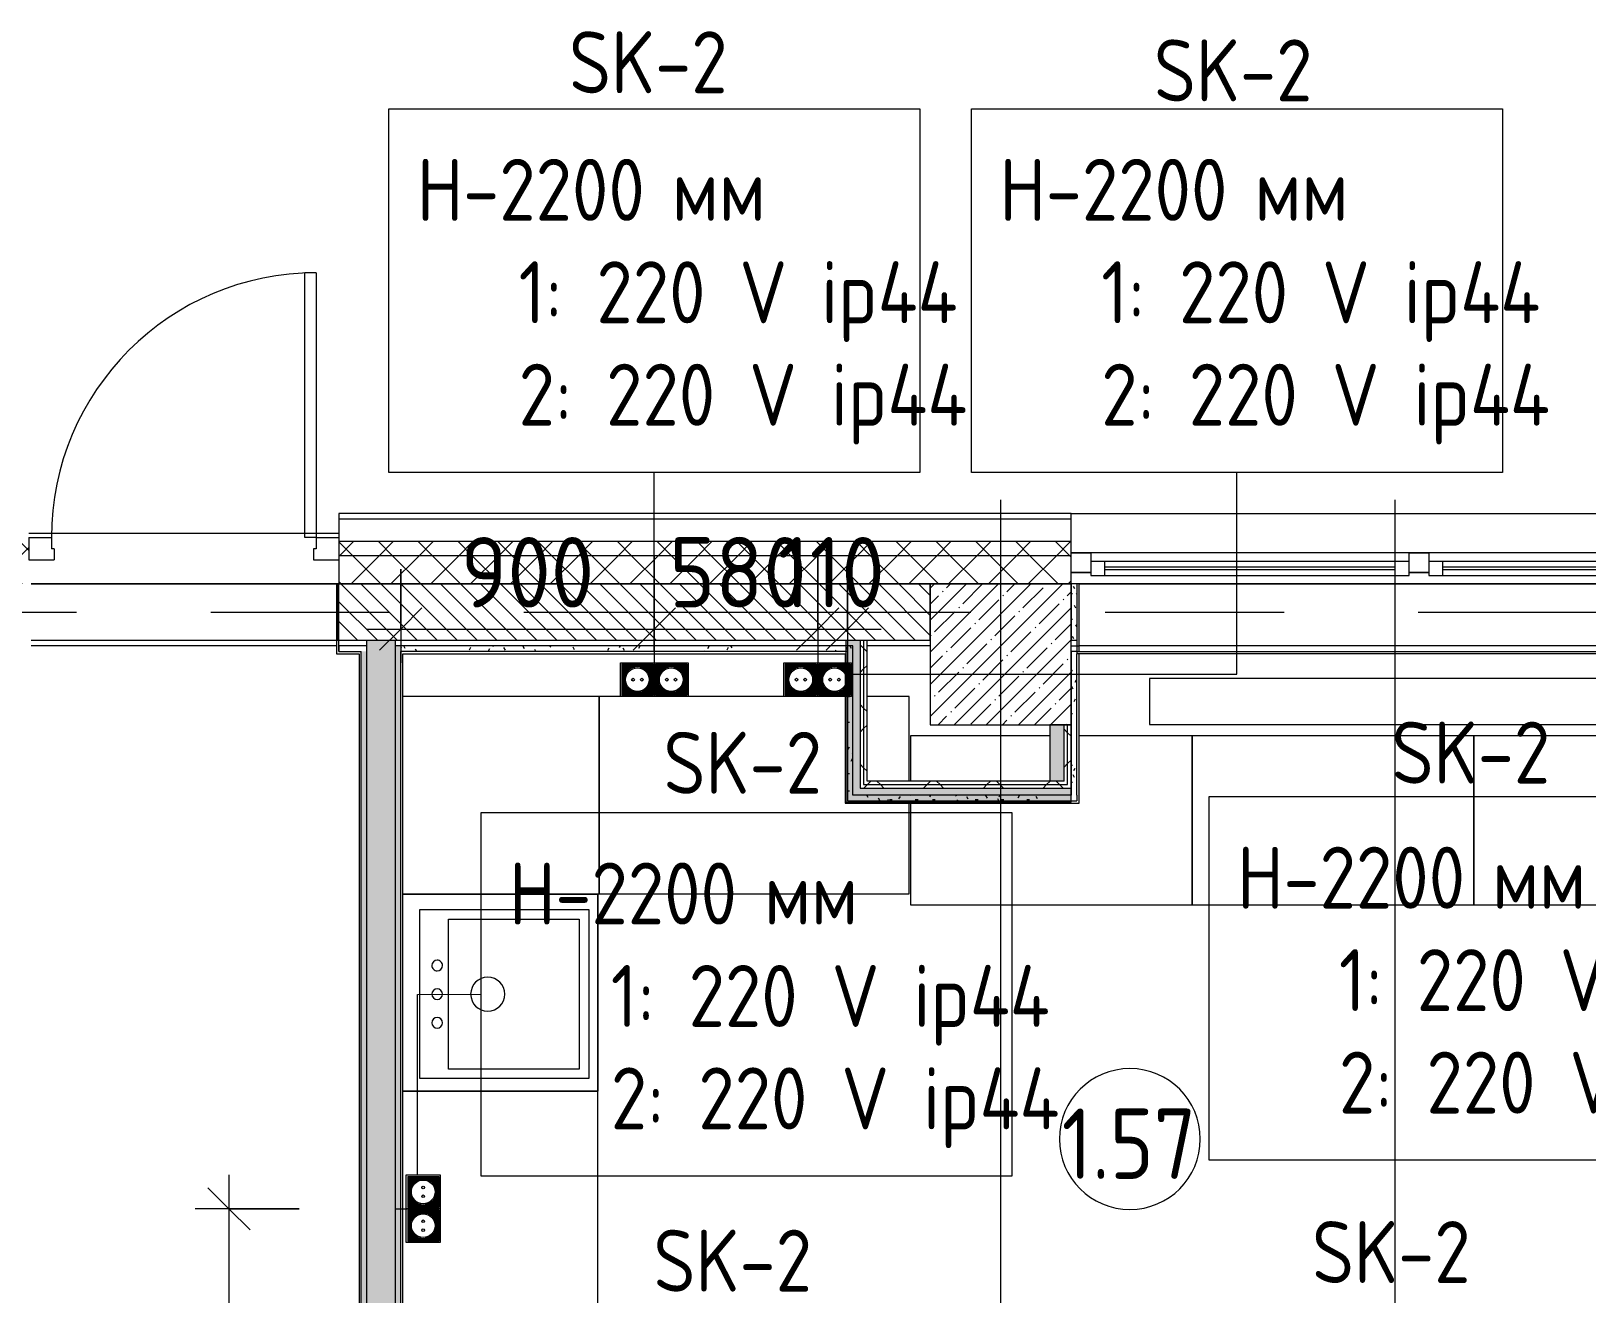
# Model space of a CAD drawing. Header units: millimetres. Extents: x 35881 to 234190, y -8553 to 29063.
# Drawn here: x 67118 to 72641, y 24579 to 29063 of the extents above; entities that cross this region are included whole.
import ezdxf

# ---------------------------------------------------------------- set-up
doc = ezdxf.new("R2010")
doc.units = ezdxf.units.MM
doc.linetypes.add('Осевая', pattern=[3175, 635, -476.25, 1587.5, -476.25])
for name, color, linetype, lineweight in [('A-ANNO-DIMS', 7, 'Continuous', 9), ('A-ANNO-DIMS-100', 7, 'Continuous', 9), ('A-AREA-IDEN', 7, 'Continuous', 9), ('A-DETL-GENF', 7, 'Continuous', 9), ('A-DOOR', 7, 'Continuous', 9), ('A-DOOR-1', 7, 'Continuous', 13), ('A-DOOR-FRAM', 7, 'Continuous', 13), ('A-GLAZ', 7, 'Continuous', 9), ('A-GLAZ-1', 7, 'Continuous', 13), ('A-WALL', 7, 'Continuous', 9), ('E-ELEC-FIXT-IDEN', 7, 'Continuous', 9), ('I-WALL', 7, 'Continuous', 9), ('M-EQPM', 7, 'Continuous', 9), ('P-SANR-FIXT', 7, 'Continuous', 9), ('S-COLS', 7, 'Continuous', 9), ('Оси', 7, 'Continuous', 9), ('Оси-2', 7, 'Осевая', 9), ('Электрические приборы', 7, 'Continuous', 9)]:
    doc.layers.add(name, color=color, linetype=linetype, lineweight=lineweight)
for name, color, linetype, lineweight, true_color in [('A-WALL-1', 7, 'Continuous', 9, 0x3c3c3c), ('A-WALL-FNSH-1', 7, 'Continuous', 9, 0x3c3c3c), ('I-FURN-1', 7, 'Continuous', 9, 0xf0f0f0), ('M-EQPM-1', 7, 'Continuous', 9, 0xd4d4d4), ('Оси розеток', 7, 'Continuous', 9, 0xff1e23)]:
    doc.layers.add(name, color=color, linetype=linetype, lineweight=lineweight, true_color=true_color)
doc.styles.add('GOST Common', font='GOST_Common.ttf', dxfattribs={"width": 0.9, "height": 220})
doc.styles.add('GOST Common_1', font='GOST_Common.ttf', dxfattribs={"width": 0.9, "height": 250})
doc.styles.add('ISOCPEUR', font='isocpeur.ttf', dxfattribs={"width": 0.9, "height": 250})
doc.dimstyles.new('ISO-2_5_0_9К_БОЛЬШОЙ', dxfattribs={"dimscale": 304.8, "dimtxt": 248.995294, "dimasz": 0.492126, "dimexe": 0.393701, "dimexo": 0.984252, "dimgap": 0, "dimtad": 1, "dimdec": 0, "dimrnd": 10, "dimzin": 0, "dimdsep": 46, "dimtxsty": 'ISOCPEUR', "dimblk1": 'OBLIQUE', "dimblk2": 'OBLIQUE', "dimsah": 1, "dimcen": 0.09, "dimdle": 0.393701, "dimazin": 0, "dimtfac": 1, "dimtdec": 4, "dimtix": 1, "dimtmove": 0, "dimatfit": 3, "dimfxl": 1, "dimtvp": 1, "dimtolj": 1, "dimtzin": 0, "dimarcsym": 2})
pattern_1 = [(45, (0, 0), (-70.71068, 70.71068), []), (135, (0, 0), (-70.71068, -70.71068), [])]
pattern_2 = [(0, (0, 0), (121.92, 30.48), [10.058, -81.382, 10.058, -81.382, -487.68]), (0, (0, 0), (121.92, 30.48), [-182.88, 10.058, -172.822, 10.058, -81.382, -213.36]), (0, (0, 0), (121.92, 30.48), [-457.2, 10.058, -50.902, 10.058, -142.342]), (120, (45.72, 15.24), (-87.356454, 90.345817), [10.058, -81.382, 10.058, -81.382, -487.68]), (120, (45.72, 15.24), (-87.356454, 90.345817), [-182.88, 10.058, -172.822, 10.058, -81.382, -213.36]), (120, (45.72, 15.24), (-87.356454, 90.345817), [-457.2, 10.058, -50.902, 10.058, -142.342]), (240, (60.96, 76.2), (-34.563546, -120.825817), [10.058, -81.382, 10.058, -81.382, -487.68]), (240, (60.96, 76.2), (-34.563546, -120.825817), [-182.88, 10.058, -172.822, 10.058, -81.382, -213.36]), (240, (60.96, 76.2), (-34.563546, -120.825817), [-457.2, 10.058, -50.902, 10.058, -142.342])]
pattern_3 = [(45, (0, 0), (-106.06602, 106.06602), []), (135, (0, 0), (-106.06602, -106.06602), [])]

# ---------------------------------------------------------------- blocks, each defined once
blk = doc.blocks.new('120_Окно_СКБ_2Ст - 120_Окно_СКБ_2Ст 2100х2400 _мал створка справа_-19092174-План размещения напольных электротехнических лючков и розеток 1 этажа в осях 12-23')
at = {"layer": 'A-GLAZ'}
for p, q in [((1050, -5), (-1050, -5)), ((-930, -55), (100, -55)), ((270, -55), (930, -55)), ((-1050, -75), (-980, -75)), ((100, -65), (-930, -65)), ((150, -75), (220, -75)), ((930, -65), (270, -65)), ((980, -75), (1050, -75))]:
    blk.add_line(p, q, dxfattribs=at)
at = {"layer": 'A-GLAZ-1'}
for p, q in [((-1050, -75), (-1050, -5)), ((-1050, -5), (-980, -5)), ((-980, -5), (-980, -75)), ((150, -35), (-980, -35)), ((-980, -35), (-980, -85)), ((-930, -85), (-930, -35)), ((100, -85), (100, -35)), ((150, -75), (150, -5)), ((150, -5), (220, -5)), ((150, -85), (150, -35)), ((220, -5), (220, -75)), ((980, -35), (220, -35)), ((220, -35), (220, -85)), ((270, -85), (270, -35)), ((930, -85), (930, -35)), ((980, -75), (980, -5)), ((980, -5), (1050, -5)), ((980, -85), (980, -35)), ((1050, -5), (1050, -75)), ((-980, -75), (-1050, -75)), ((-980, -85), (150, -85)), ((220, -75), (150, -75)), ((220, -85), (980, -85)), ((1050, -75), (980, -75))]:
    blk.add_line(p, q, dxfattribs=at)
blk = doc.blocks.new('110_Дверь_СКБ_1Ст_Наружная - ДН-2д_л__ Дверь из подвала ЛК _900 мм в свету_ 3300-22851703-План размещения напольных электротехнических лючков и розеток 1 этажа в осях 12-23')
at = {"layer": 'A-DOOR'}
blk.add_arc((489.5, 50), 940, 90, 180, dxfattribs=at)
at = {"layer": 'A-DOOR-1'}
for p, q in [((489.5, 990), (449.5, 990)), ((449.5, 50), (449.5, 990)), ((489.5, 990), (489.5, 50)), ((489.5, 50), (449.5, 50))]:
    blk.add_line(p, q, dxfattribs=at)
at = {"layer": 'A-DOOR-FRAM'}
for p, q in [((-530.5, 50), (-530.5, -30)), ((-530.5, 50), (-450.5, 50)), ((-450.5, 50), (-450.5, 10)), ((-440.5, 10), (-450.5, 10)), ((-440.5, 10), (-440.5, -30)), ((479.5, 10), (479.5, -30)), ((489.5, 10), (479.5, 10)), ((489.5, 50), (489.5, 10)), ((489.5, 50), (569.5, 50)), ((569.5, 50), (569.5, -30)), ((-530.5, -30), (-440.5, -30)), ((479.5, -30), (569.5, -30))]:
    blk.add_line(p, q, dxfattribs=at)
blk = doc.blocks.new('Стол базовый прямоугольный - 1_8п-V166-План размещения напольных электротехнических лючков и розеток 1 этажа в осях 12-23')
at = {"layer": 'I-FURN-1'}
for p, q in [((500, 300), (-500, 300)), ((-500, 300), (-500, -300)), ((500, -62), (500, 300)), ((500, -300), (500, -140)), ((-500, -300), (-98, -300)), ((5, -300), (500, -300))]:
    blk.add_line(p, q, dxfattribs=at)
blk = doc.blocks.new('Стол базовый прямоугольный - 1_8п-25625871-План размещения напольных электротехнических лючков и розеток 1 этажа в осях 12-23')
at = {"layer": 'I-FURN-1'}
for p, q in [((500, 300), (-500, 300)), ((-500, 300), (-500, -300)), ((500, -300), (500, 300)), ((-500, -300), (500, -300))]:
    blk.add_line(p, q, dxfattribs=at)
blk = doc.blocks.new('Стол базовый прямоугольный - 1_80п-V167-План размещения напольных электротехнических лючков и розеток 1 этажа в осях 12-23')
at = {"layer": 'I-FURN-1'}
for p, q in [((347, 350), (-350, 350)), ((-350, 350), (-350, -350)), ((-350, -350), (347, -350))]:
    blk.add_line(p, q, dxfattribs=at)
blk = doc.blocks.new('Стол базовый прямоугольный - 1_21п-25630970-План размещения напольных электротехнических лючков и розеток 1 этажа в осях 12-23')
at = {"layer": 'I-FURN-1'}
for p, q in [((550, 350), (-550, 350)), ((-550, 350), (-550, 28)), ((550, -350), (550, 350)), ((-550, -50), (-550, -350)), ((-550, -350), (-400.6, -350)), ((-322.6, -350), (550, -350))]:
    blk.add_line(p, q, dxfattribs=at)
blk = doc.blocks.new('Стол базовый прямоугольный - 1_22п-25631277-План размещения напольных электротехнических лючков и розеток 1 этажа в осях 12-23')
at = {"layer": 'I-FURN-1'}
for p, q in [((-600, 341.4), (-600, -350)), ((600, -350), (600, 341.4)), ((-600, -350), (600, -350))]:
    blk.add_line(p, q, dxfattribs=at)
blk = doc.blocks.new('Мойка кухонная - Мойка Steel Hammer SH R 5151 GLOWE 4-25623908-План размещения напольных электротехнических лючков и розеток 1 этажа в осях 12-23')
at = {"layer": 'P-SANR-FIXT'}
for p, q in [((-300, 600), (300, 600)), ((-300, 0), (-300, 600)), ((-266.6, 566.4), (266.1, 566.4)), ((-266.6, 102.3), (-266.6, 566.4)), ((266.1, 566.4), (266.1, 102.3)), ((300, 600), (300, 0)), ((266.1, 102.3), (-266.6, 102.3)), ((300, 0), (-300, 0))]:
    blk.add_line(p, q, dxfattribs=at)
for centre, radius, start, end in [((0, 241.3), 60.5, 0, 180), ((0, 241.3), 60.5, 180, 0), ((-101.6, 61.9), 19, 90, 180), ((-101.6, 61.9), 19, 180, 270), ((-101.6, 61.9), 19.1, 0, 90), ((-101.6, 61.9), 19, 270, 0), ((0, 61.9), 19, 0, 180), ((0, 61.9), 19, 180, 0), ((101.6, 61.9), 19.1, 0, 180), ((101.6, 61.9), 19.1, 180, 0)]:
    blk.add_arc(centre, radius, start, end, dxfattribs=at)
blk = doc.blocks.new('Блок Розеток и Выключателей - Блок Розеток и Выключателей_SK2-27368986-План размещения напольных электротехнических лючков и розеток 1 этажа в осях 12-23')
at = {"layer": 'A-DETL-GENF'}
for p, q in [((-120, -40), (0, -40)), ((-120, -160), (-120, -40)), ((-115.2, -44.8), (-115.2, -155.2)), ((-4.8, -44.8), (-115.2, -44.8)), ((-112.8, -47.2), (-112.8, -152.8)), ((-7.2, -47.2), (-112.8, -47.2)), ((-9.6, -49.6), (-110.4, -49.6)), ((-110.4, -49.6), (-110.4, -150.4)), ((-12, -52), (-108, -52)), ((-108, -52), (-108, -148)), ((-14.4, -54.4), (-105.6, -54.4)), ((-105.6, -54.4), (-105.6, -145.6)), ((-14.4, -54.4), (-14.4, -145.6)), ((-12, -52), (-12, -148)), ((-9.6, -49.6), (-9.6, -150.4)), ((-7.2, -47.2), (-7.2, -152.8)), ((-4.8, -44.8), (-4.8, -155.2)), ((0, -40), (120, -40)), ((0, -160), (0, -40)), ((0, -40), (0, -160)), ((4.8, -44.8), (4.8, -155.2)), ((115.2, -44.8), (4.8, -44.8)), ((7.2, -47.2), (7.2, -152.8)), ((112.8, -47.2), (7.2, -47.2)), ((110.4, -49.6), (9.6, -49.6)), ((9.6, -49.6), (9.6, -150.4)), ((108, -52), (12, -52)), ((12, -52), (12, -148)), ((105.6, -54.4), (14.4, -54.4)), ((14.4, -54.4), (14.4, -145.6)), ((105.6, -54.4), (105.6, -145.6)), ((108, -52), (108, -148)), ((110.4, -49.6), (110.4, -150.4)), ((112.8, -47.2), (112.8, -152.8)), ((115.2, -44.8), (115.2, -155.2)), ((120, -40), (120, -160)), ((-69.6, -56.8), (-103.2, -56.8)), ((-103.2, -56.8), (-103.2, -92.8)), ((-103.2, -143.2), (-103.2, -107.2)), ((-76.8, -59.2), (-100.8, -59.2)), ((-100.8, -59.2), (-100.8, -83.2)), ((-81.6, -61.6), (-98.4, -61.6)), ((-98.4, -61.6), (-98.4, -78.4)), ((-86.4, -64), (-96, -64)), ((-96, -64), (-96, -73.6)), ((-88.8, -66.4), (-93.6, -66.4)), ((-93.6, -66.4), (-93.6, -71.2)), ((-50.4, -56.8), (-16.8, -56.8)), ((-43.2, -59.2), (-19.2, -59.2)), ((-38.4, -61.6), (-21.6, -61.6)), ((-33.6, -64), (-24, -64)), ((-31.2, -66.4), (-26.4, -66.4)), ((-26.4, -66.4), (-26.4, -71.2)), ((-24, -64), (-24, -73.6)), ((-21.6, -61.6), (-21.6, -78.4)), ((-19.2, -59.2), (-19.2, -83.2)), ((-16.8, -56.8), (-16.8, -92.8)), ((-16.8, -143.2), (-16.8, -107.2)), ((50.4, -56.8), (16.8, -56.8)), ((16.8, -56.8), (16.8, -92.8)), ((16.8, -143.2), (16.8, -107.2)), ((43.2, -59.2), (19.2, -59.2)), ((19.2, -59.2), (19.2, -83.2)), ((38.4, -61.6), (21.6, -61.6)), ((21.6, -61.6), (21.6, -78.4)), ((33.6, -64), (24, -64)), ((24, -64), (24, -73.6)), ((31.2, -66.4), (26.4, -66.4)), ((26.4, -66.4), (26.4, -71.2)), ((69.6, -56.8), (103.2, -56.8)), ((76.8, -59.2), (100.8, -59.2)), ((81.6, -61.6), (98.4, -61.6)), ((86.4, -64), (96, -64)), ((88.8, -66.4), (93.6, -66.4)), ((93.6, -66.4), (93.6, -71.2)), ((96, -64), (96, -73.6)), ((98.4, -61.6), (98.4, -78.4)), ((100.8, -59.2), (100.8, -83.2)), ((103.2, -56.8), (103.2, -92.8)), ((103.2, -143.2), (103.2, -107.2)), ((0, -160), (-120, -160)), ((-4.8, -155.2), (-115.2, -155.2)), ((-7.2, -152.8), (-112.8, -152.8)), ((-9.6, -150.4), (-110.4, -150.4)), ((-12, -148), (-108, -148)), ((-14.4, -145.6), (-105.6, -145.6)), ((-69.6, -143.2), (-103.2, -143.2)), ((-100.8, -140.8), (-100.8, -116.8)), ((-76.8, -140.8), (-100.8, -140.8)), ((-98.4, -138.4), (-98.4, -121.6)), ((-81.6, -138.4), (-98.4, -138.4)), ((-96, -136), (-96, -126.4)), ((-86.4, -136), (-96, -136)), ((-93.6, -133.6), (-93.6, -128.8)), ((-88.8, -133.6), (-93.6, -133.6)), ((-50.4, -143.2), (-16.8, -143.2)), ((-43.2, -140.8), (-19.2, -140.8)), ((-38.4, -138.4), (-21.6, -138.4)), ((-33.6, -136), (-24, -136)), ((-31.2, -133.6), (-26.4, -133.6)), ((-26.4, -133.6), (-26.4, -128.8)), ((-24, -136), (-24, -126.4)), ((-21.6, -138.4), (-21.6, -121.6)), ((-19.2, -140.8), (-19.2, -116.8)), ((120, -160), (0, -160)), ((115.2, -155.2), (4.8, -155.2)), ((112.8, -152.8), (7.2, -152.8)), ((110.4, -150.4), (9.6, -150.4)), ((108, -148), (12, -148)), ((105.6, -145.6), (14.4, -145.6)), ((50.4, -143.2), (16.8, -143.2)), ((19.2, -140.8), (19.2, -116.8)), ((43.2, -140.8), (19.2, -140.8)), ((21.6, -138.4), (21.6, -121.6)), ((38.4, -138.4), (21.6, -138.4)), ((24, -136), (24, -126.4)), ((33.6, -136), (24, -136)), ((26.4, -133.6), (26.4, -128.8)), ((31.2, -133.6), (26.4, -133.6)), ((69.6, -143.2), (103.2, -143.2)), ((76.8, -140.8), (100.8, -140.8)), ((81.6, -138.4), (98.4, -138.4)), ((86.4, -136), (96, -136)), ((88.8, -133.6), (93.6, -133.6)), ((93.6, -133.6), (93.6, -128.8)), ((96, -136), (96, -126.4)), ((98.4, -138.4), (98.4, -121.6)), ((100.8, -140.8), (100.8, -116.8))]:
    blk.add_line(p, q, dxfattribs=at)
for centre, radius in [((-60, -100), 42), ((-75.6, -100), 4.8), ((-44.4, -100), 4.8), ((60, -100), 42), ((44.4, -100), 4.8), ((75.6, -100), 4.8)]:
    blk.add_circle(centre, radius, dxfattribs=at)
at = {"layer": 'Оси розеток'}
blk.add_line((0, 0), (0, -40), dxfattribs=at)
blk = doc.blocks.new('radiator_prado_classic_z_tip_30_po exemplyaru - Classic Z Тип 30-500-30677905-План размещения напольных электротехнических лючков и розеток 1 этажа в осях 12-23')
at = {"layer": 'M-EQPM-1'}
for p, q in [((0, 228), (0, 64)), ((1800, 228), (0, 228)), ((1800, 64), (1800, 228)), ((0, 64), (1800, 64))]:
    blk.add_line(p, q, dxfattribs=at)
blk = doc.blocks.new('Марка_Помещения - Номер-25198446-План размещения напольных электротехнических лючков и розеток 1 этажа в осях 12-23')
at = {"layer": 'A-AREA-IDEN'}
for start, end in [(360, 180), (180, 360)]:
    blk.add_arc((0, 0), 2.5, start, end, dxfattribs=at)
blk = doc.blocks.new('DIMBLOCK82-План размещения напольных электротехнических лючков и розеток 1 этажа в осях 12-23')
at = {"layer": 'A-ANNO-DIMS-100'}
for p, q in [((69330.3, 27201), (69330.3, 26819.7)), ((69330.3, 26939.7), (69330.3, 27201)), ((68430, 27152), (68430, 26819.7)), ((68430, 26939.7), (68430, 27152)), ((68310, 26939.7), (69330.3, 26939.7))]:
    blk.add_line(p, q, dxfattribs=at)
at = {"layer": 'A-ANNO-DIMS-100', "lineweight": 20}
for p, q in [((68430, 26939.7), (68505, 27014.7)), ((69330.3, 26939.7), (69405.3, 27014.7)), ((68430, 26939.7), (68355, 26864.7)), ((69330.3, 26939.7), (69255.3, 26864.7))]:
    blk.add_line(p, q, dxfattribs=at)
at = {"layer": 'A-ANNO-DIMS-100', "color": 0, "insert": (68643.1, 27266.3), "char_height": 250, "width": 568.858, "attachment_point": 1, "line_spacing_factor": 1.149209, "style": 'ISOCPEUR'}
blk.add_mtext('900', dxfattribs=at)
blk = doc.blocks.new('_Oblique')
at = {"color": 0, "linetype": 'ByBlock', "lineweight": -2}
blk.add_line((-0.5, -0.5), (0.5, 0.5), dxfattribs=at)
blk = doc.blocks.new('DIMBLOCK83-План размещения напольных электротехнических лючков и розеток 1 этажа в осях 12-23')
at = {"layer": 'A-ANNO-DIMS-100'}
for p, q in [((69330.3, 27201), (69330.3, 26819.7)), ((69330.3, 26939.7), (69330.3, 27201)), ((69910.3, 27201), (69910.3, 26819.7)), ((69910.3, 26939.7), (69910.3, 27201)), ((69330.3, 26939.7), (69910.3, 26939.7))]:
    blk.add_line(p, q, dxfattribs=at)
at = {"layer": 'A-ANNO-DIMS-100', "lineweight": 20}
for p, q in [((69330.3, 26939.7), (69405.3, 27014.7)), ((69910.3, 26939.7), (69985.3, 27014.7)), ((69330.3, 26939.7), (69255.3, 26864.7)), ((69910.3, 26939.7), (69835.3, 26864.7))]:
    blk.add_line(p, q, dxfattribs=at)
at = {"layer": 'A-ANNO-DIMS-100', "color": 0, "insert": (69383.2, 27266.3), "char_height": 250, "width": 568.858, "attachment_point": 1, "line_spacing_factor": 1.149209, "style": 'ISOCPEUR'}
blk.add_mtext('580', dxfattribs=at)
blk = doc.blocks.new('DIMBLOCK84-План размещения напольных электротехнических лючков и розеток 1 этажа в осях 12-23')
at = {"layer": 'A-ANNO-DIMS-100'}
for p, q in [((69910.3, 27201), (69910.3, 26819.7)), ((69910.3, 26939.7), (69910.3, 27201)), ((70015.6, 27160), (70015.6, 26819.7)), ((70015.6, 26939.7), (70015.6, 27160)), ((69910.3, 26939.7), (70135.6, 26939.7))]:
    blk.add_line(p, q, dxfattribs=at)
at = {"layer": 'A-ANNO-DIMS-100', "lineweight": 20}
for p, q in [((69910.3, 26939.7), (69985.3, 27014.7)), ((70015.6, 26939.7), (70090.6, 27014.7)), ((69910.3, 26939.7), (69835.3, 26864.7)), ((70015.6, 26939.7), (69940.6, 26864.7))]:
    blk.add_line(p, q, dxfattribs=at)
at = {"layer": 'A-ANNO-DIMS-100', "color": 0, "insert": (69769, 27266.3), "char_height": 250, "width": 465.43, "attachment_point": 1, "line_spacing_factor": 1.149209, "style": 'ISOCPEUR'}
blk.add_mtext('110', dxfattribs=at)
blk = doc.blocks.new('DIMBLOCK86-План размещения напольных электротехнических лючков и розеток 1 этажа в осях 12-23')
at = {"layer": 'A-ANNO-DIMS-100'}
for p, q in [((67820.3, 25001.2), (67820.3, 22700.8)), ((68069, 24881.2), (67700.3, 24881.2)), ((67820.3, 24881.2), (68069, 24881.2)), ((68130, 22820.8), (67700.3, 22820.8)), ((67820.3, 22820.8), (68130, 22820.8))]:
    blk.add_line(p, q, dxfattribs=at)
at = {"layer": 'A-ANNO-DIMS-100', "lineweight": 20}
for p, q in [((67820.3, 24881.2), (67745.3, 24956.2)), ((67820.3, 24881.2), (67895.3, 24806.2)), ((67820.3, 22820.8), (67745.3, 22895.8)), ((67820.3, 22820.8), (67895.3, 22745.8))]:
    blk.add_line(p, q, dxfattribs=at)
at = {"layer": 'A-ANNO-DIMS-100', "color": 0, "insert": (67493.7, 23535), "char_height": 250, "width": 758.478, "attachment_point": 1, "rotation": 90, "line_spacing_factor": 1.149209, "style": 'ISOCPEUR'}
blk.add_mtext('2060', dxfattribs=at)

msp = doc.modelspace()

# ---------------------------------------------------------------- hatches: boundary and pattern name
at = {"layer": 'A-WALL'}
h = msp.add_hatch(dxfattribs=at)
h.set_pattern_fill('FP_17', color=256, style=0, pattern_type=2)
h.set_pattern_definition(pattern_1)
h.paths.add_polyline_path([(84490.7, 27200), (84490.7, 27250), (80350, 27250), (80350, 27200)])
h.paths.add_polyline_path([(77250, 27200), (77250, 27250), (76350, 27250), (76350, 27200)])
h.paths.add_polyline_path([(74250, 27200), (74250, 27250), (72910, 27250), (72910, 27200), (73176.6, 27200)])
h.paths.add_polyline_path([(70810, 27200), (70810, 27250), (68210, 27250), (68210, 27200)])
h.paths.add_polyline_path([(67110, 27200), (67110, 27250), (66160, 27250), (66160, 27200)])
h.paths.add_polyline_path([(61060, 27200), (61060, 27250), (60005, 27250), (60005, 27200)])
h.paths.add_polyline_path([(57705, 27200), (57705, 27250), (56860, 27250), (56860, 27200)])
h.paths.add_polyline_path([(53860, 27200), (54760, 27200), (54760, 27250), (53860, 27250)])
h.paths.add_polyline_path([(51760, 27200), (51760, 27250), (50860, 27250), (50860, 27200)])
h.paths.add_polyline_path([(48760, 27200), (48760, 27250), (47660, 27250), (47660, 27200)])
h.paths.add_polyline_path([(44560, 27200), (44560, 27250), (42160, 27250), (42160, 27200), (44081, 27200)])
h = msp.add_hatch(dxfattribs=at)
h.set_pattern_fill('FP_17', color=256, style=0, pattern_type=2)
h.set_pattern_definition(pattern_1)
h.paths.add_polyline_path([(84490.7, 27100), (84490.7, 27200), (80350, 27200), (80350, 27100), (80650, 27100)])
h.paths.add_polyline_path([(77250, 27100), (77250, 27200), (76350, 27200), (76350, 27100), (76750, 27100)])
h.paths.add_polyline_path([(74250, 27100), (74250, 27200), (72910, 27200), (72910, 27100), (74040, 27100)])
h.paths.add_polyline_path([(70810, 27100), (70810, 27200), (68210, 27200), (68210, 27100), (70310, 27100)])
h.paths.add_polyline_path([(66760, 27100), (67110, 27100), (67110, 27200), (66160, 27200), (66160, 27100)])
h.paths.add_polyline_path([(61060, 27100), (61060, 27200), (60005, 27200), (60005, 27100), (60760, 27100)])
h.paths.add_polyline_path([(57705, 27100), (57705, 27200), (56860, 27200), (56860, 27100)])
h.paths.add_polyline_path([(54760, 27100), (54760, 27200), (53860, 27200), (53860, 27100), (54160, 27100)])
h.paths.add_polyline_path([(51760, 27100), (51760, 27200), (50860, 27200), (50860, 27100)])
h.paths.add_polyline_path([(48760, 27100), (48760, 27200), (47660, 27200), (47660, 27100), (48160, 27100)])
h.paths.add_polyline_path([(44560, 27100), (44560, 27200), (42160, 27200), (42160, 27100), (44081, 27100)])
h = msp.add_hatch(dxfattribs=at)
h.set_pattern_fill('FP_21', color=256, style=0, pattern_type=2)
h.set_pattern_definition([(135, (0, 0), (-35.35534, -35.35534), [])])
h.paths.add_polyline_path([(80450.5, 26900), (80650, 26900), (80650, 27100), (80350, 27100), (80350, 26900)])
h.paths.add_polyline_path([(76750, 26900), (76750, 27100), (76350, 27100), (76350, 26900)])
h.paths.add_polyline_path([(73540, 26900), (73540, 27100), (72910, 27100), (72910, 26900), (73176.6, 26900)])
h.paths.add_polyline_path([(74040, 26900), (74250, 26900), (74250, 27100), (74040, 27100), (74040, 27013.1)])
h.paths.add_polyline_path([(70267, 26900), (70310, 26900), (70310, 27100), (68206, 27100), (68206, 26900), (69539.7, 26900)])
h.paths.add_polyline_path([(67060, 26900), (67060, 27100), (66760, 27100), (66760, 26900)])
h.paths.add_polyline_path([(61060, 26900), (61060, 27100), (60760, 27100), (60760, 26900), (60811, 26900)])
h.paths.add_polyline_path([(60160, 26900), (60160, 27100), (60005, 27100), (60005, 26900), (60083.6, 26900)])
h.paths.add_polyline_path([(57550, 26900), (57705, 26900), (57705, 27100), (56860, 27100), (56860, 26900), (57537.7, 26900)])
h.paths.add_polyline_path([(53900.7, 26900), (54160, 26900), (54160, 27100), (53860, 27100), (53860, 26900)])
h.paths.add_polyline_path([(51354.9, 26900), (51760, 26900), (51760, 27100), (50860, 27100), (50860, 26900), (50991.2, 26900)])
h.paths.add_polyline_path([(47717.9, 26900), (48160, 26900), (48160, 27100), (47660, 27100), (47660, 26900)])
h.paths.add_polyline_path([(44560, 26900), (44560, 27100), (42760, 27100), (42760, 26900), (44081, 26900)])
at = {"layer": 'I-WALL'}
h = msp.add_hatch(dxfattribs=at)
h.set_pattern_fill('FP_58', color=256, style=0, pattern_type=2)
h.set_pattern_definition(pattern_2)
h.paths.add_polyline_path([(70830, 26900), (70830, 27100), (70810, 27100), (70810, 26900)])
h = msp.add_hatch(dxfattribs=at)
h.set_pattern_fill('FP_22', color=256, style=0, pattern_type=2)
h.set_pattern_definition([(135, (0, 0), (-75.43415, -75.43415), [106.68, -17.78, 3.556, -17.78]), (135, (0, 75.39), (-75.43415, -75.43415), []), (50, (0, 0), (127.52922, -11.15758), [13.335, -146.685]), (355, (0, 0), (-24.66966, 133.74002), [10.668, -117.348]), (100.451, (10.63, -0.93), (102.85973, 122.58178), [11.333, -124.663]), (46.184, (0, 35.56), (189.75516, -29.43036), [20.002, -220.027]), (96.636, (15.81, 33.1), (166.1822, 173.1996), [17, -186.995]), (351.184, (0, 35.56), (166.18393, 173.1976), [16.002, -176.022]), (21, (17.78, 26.67), (106.13027, -71.58603), [13.335, -146.685]), (326, (17.78, 26.67), (43.26188, 128.93175), [10.668, -117.348]), (71.451, (26.62, 20.7), (149.39198, 57.34505), [11.333, -124.663]), (37.5, (0, 0), (2.162228, 59.188357), [3.353, -112.573, 3.353, -115.773, -117.792]), (37.5, (0, 0), (2.162228, 59.188357), [-235.052, 3.353, -114.44]), (7.5, (0, 0), (46.773857, 70.12615), [3.353, -64.567, 3.353, -109.906, -44.894]), (7.5, (0, 0), (46.773857, 70.12615), [-181.178, 3.353, -41.542]), (327.5, (-39.65, 0), (94.91367, -4.010093), [3.353, -41.097, 3.353, -135.331, -184.023]), (327.5, (-39.65, 0), (94.91367, -4.010093), [-183.134, 3.353, -180.67]), (317.5, (-57.43, 0), (103.69057, 17.79882), [3.353, -54.432, 3.353, -88.748, -130.683]), (317.5, (-57.43, 0), (103.69057, 17.79882), [-149.885, 3.353, -127.33])])
h.paths.add_polyline_path([(68310, 22800), (68410, 22800), (68410, 26900), (68310, 26900), (68310, 23359.5)])
for points in [[(70060.6, 26375), (70060.6, 26900), (70010.6, 26900), (70010.6, 26375)], [(70735, 26400), (70785, 26400), (70785, 26600), (70735, 26600)], [(70810, 26325), (70810, 26375), (70010.6, 26375), (70010.6, 26325), (70267, 26325)]]:
    msp.add_hatch(color=256, dxfattribs=at).paths.add_polyline_path(points)
h = msp.add_hatch(dxfattribs=at)
h.set_pattern_fill('FP_60', color=256, style=0, pattern_type=2)
h.set_pattern_definition(pattern_3)
h.paths.add_polyline_path([(70073.1, 26387.5), (70073.1, 26900), (70060.6, 26900), (70060.6, 26387.5)])
h = msp.add_hatch(dxfattribs=at)
h.set_pattern_fill('FP_60', color=256, style=0, pattern_type=2)
h.set_pattern_definition(pattern_3)
h.paths.add_polyline_path([(70085.6, 26400), (70085.6, 26900), (70073.1, 26900), (70073.1, 26400)])
h = msp.add_hatch(dxfattribs=at)
h.set_pattern_fill('FP_58', color=256, style=0, pattern_type=2)
h.set_pattern_definition(pattern_2)
h.paths.add_polyline_path([(68310, 26860), (68310, 26880), (68210, 26880), (68210, 26860), (68290, 26860)])
h.paths.add_polyline_path([(66780, 26860), (67111, 26860), (67110, 26880), (66780, 26880)])
h = msp.add_hatch(dxfattribs=at)
h.set_pattern_fill('FP_58', color=256, style=0, pattern_type=2)
h.set_pattern_definition(pattern_2)
h.paths.add_polyline_path([(68310, 22680), (68310, 26860), (68290, 26860), (68290, 22680)])
h = msp.add_hatch(dxfattribs=at)
h.set_pattern_fill('FP_58', color=256, style=0, pattern_type=2)
h.set_pattern_definition(pattern_2)
h.paths.add_polyline_path([(68430, 22820), (68430, 26880), (68410, 26880), (68410, 22820)])
h = msp.add_hatch(dxfattribs=at)
h.set_pattern_fill('FP_58', color=256, style=0, pattern_type=2)
h.set_pattern_definition(pattern_2)
h.paths.add_polyline_path([(70035.6, 26860), (70035.6, 26880), (68430, 26880), (68430, 26860), (70015.6, 26860)])
h = msp.add_hatch(dxfattribs=at)
h.set_pattern_fill('FP_58', color=256, style=0, pattern_type=2)
h.set_pattern_definition(pattern_2)
h.paths.add_polyline_path([(70035.6, 26330), (70035.6, 26860), (70015.6, 26860), (70015.6, 26330)])
h = msp.add_hatch(dxfattribs=at)
h.set_pattern_fill('FP_58', color=256, style=0, pattern_type=2)
h.set_pattern_definition(pattern_2)
h.paths.add_polyline_path([(70830, 26350), (70830, 26860), (70810, 26860), (70810, 26350)])
h = msp.add_hatch(dxfattribs=at)
h.set_pattern_fill('FP_58', color=256, style=0, pattern_type=2)
h.set_pattern_definition(pattern_2)
h.paths.add_polyline_path([(70838, 26860), (70838, 26880), (70830, 26880), (70830, 26860)])
h.paths.add_polyline_path([(73520, 26860), (73540, 26860), (73540, 26880), (72910, 26880), (72910, 26860), (73512, 26860)])
h = msp.add_hatch(dxfattribs=at)
h.set_pattern_fill('FP_60', color=256, style=0, pattern_type=2)
h.set_pattern_definition(pattern_3)
h.paths.add_polyline_path([(70797.5, 26400), (70797.5, 26600), (70785, 26600), (70785, 26400)])
h = msp.add_hatch(dxfattribs=at)
h.set_pattern_fill('FP_60', color=256, style=0, pattern_type=2)
h.set_pattern_definition(pattern_3)
h.paths.add_polyline_path([(70810, 26387.5), (70810, 26600), (70797.5, 26600), (70797.5, 26387.5)])
h = msp.add_hatch(dxfattribs=at)
h.set_pattern_fill('FP_60', color=256, style=0, pattern_type=2)
h.set_pattern_definition(pattern_3)
h.paths.add_polyline_path([(70797.5, 26387.5), (70797.5, 26400), (70073.1, 26400), (70073.1, 26387.5), (70267, 26387.5)])
h = msp.add_hatch(dxfattribs=at)
h.set_pattern_fill('FP_58', color=256, style=0, pattern_type=2)
h.set_pattern_definition(pattern_2)
h.paths.add_polyline_path([(70830, 26330), (70830, 26350), (70035.6, 26350), (70035.6, 26330), (70267, 26330)])
h = msp.add_hatch(dxfattribs=at)
h.set_pattern_fill('FP_60', color=256, style=0, pattern_type=2)
h.set_pattern_definition(pattern_3)
h.paths.add_polyline_path([(70810, 26375), (70810, 26387.5), (70060.6, 26387.5), (70060.6, 26375), (70267, 26375)])
at = {"layer": 'S-COLS'}
h = msp.add_hatch(dxfattribs=at)
h.set_pattern_fill('FP_1', color=256, style=0, pattern_type=2)
h.set_pattern_definition([(45, (0, 0), (-57.02463, 57.02463), []), (45, (57.025, 0), (-57.02463, 57.02463), [100.806, -20.161, 3.353, -16.808])])
h.paths.add_polyline_path([(70310, 26600), (70810, 26600), (70810, 27100), (70310, 27100), (70310, 26900)])

# ---------------------------------------------------------------- linework, layer by layer
at = {"layer": 'A-WALL'}
for p, q in [((70810, 27350), (72910, 27350)), ((70810, 27330), (68210, 27330)), ((67110, 27280), (68210, 27280)), ((70810, 27250), (68210, 27250)), ((70810, 27200), (68210, 27200)), ((68202, 27100), (67118, 27100)), ((70310, 27100), (68206, 27100)), ((68210, 27100), (70810, 27100)), ((70310, 26900), (70310, 27100)), ((72882, 27100), (70838, 27100)), ((70060.6, 26900), (70060.6, 26375)), ((70073.1, 26900), (70073.1, 26387.5)), ((68210, 26860), (68290, 26860)), ((68290, 22680), (68290, 26860)), ((68430, 22820), (68430, 26860)), ((70015.6, 26860), (68430, 26860)), ((70015.6, 26860), (70015.6, 26330)), ((70830, 26880), (70838, 26880)), ((70830, 26860), (70830, 26852)), ((70830, 26350), (70830, 26852)), ((70785, 26400), (70785, 26600)), ((70797.5, 26387.5), (70797.5, 26600)), ((70060.6, 26375), (70810, 26375)), ((70073.1, 26387.5), (70797.5, 26387.5))]:
    msp.add_line(p, q, dxfattribs=at)
at = {"layer": 'A-WALL-1'}
for p, q in [((68210, 27330), (68210, 27100)), ((70810, 27100), (70810, 27330)), ((68206, 27100), (68206, 26900)), ((70830, 27100), (70810, 27100)), ((70810, 27100), (70810, 26900)), ((68206, 26900), (70310, 26900)), ((68310, 22700), (68310, 26900)), ((68410, 26900), (68410, 22800)), ((70010.6, 26900), (70010.6, 26325)), ((70085.6, 26400), (70085.6, 26900)), ((70810, 26900), (70830, 26900)), ((68310, 26880), (68210, 26880)), ((68210, 26880), (68210, 26860)), ((70035.6, 26880), (68410, 26880)), ((70035.6, 26350), (70035.6, 26880)), ((70830, 26860), (70810, 26860)), ((70810, 26860), (70810, 26350)), ((70838, 26860), (70838, 26880)), ((70735, 26600), (70735, 26400)), ((70810, 26600), (70735, 26600)), ((70810, 26325), (70810, 26600)), ((70785, 26400), (70085.6, 26400)), ((70810, 26350), (70035.6, 26350)), ((70010.6, 26325), (70810, 26325)), ((70015.6, 26330), (70830, 26330))]:
    msp.add_line(p, q, dxfattribs=at)
at = {"layer": 'A-WALL-FNSH-1'}
for p, q in [((70810, 27350), (68210, 27350)), ((68210, 27350), (68210, 27330)), ((70810, 27330), (70810, 27350)), ((68202, 27100), (68202, 26852)), ((68210, 27100), (68202, 27100)), ((68210, 26860), (68210, 27100)), ((70838, 27100), (70830, 27100)), ((70830, 27100), (70830, 26860)), ((70838, 26880), (70838, 27100)), ((68202, 26852), (68282, 26852)), ((68282, 26852), (68282, 22672)), ((68438, 26852), (70007.6, 26852)), ((68438, 22828), (68438, 26852)), ((70007.6, 26852), (70007.6, 26322)), ((70830, 26860), (70838, 26860)), ((70838, 26852), (70830, 26852)), ((70838, 26322), (70838, 26852)), ((70830, 26350), (70830, 26330)), ((70007.6, 26322), (70838, 26322))]:
    msp.add_line(p, q, dxfattribs=at)
at = {"layer": 'E-ELEC-FIXT-IDEN'}
for p, q in [((69330.3, 26860), (69330.3, 27495.9)), ((71398.6, 26780), (71398.6, 27495.9)), ((70030.3, 26780), (71398.6, 26780)), ((68490, 25642.3), (68715.2, 25642.8)), ((68490, 25001.2), (68490, 25642.3))]:
    msp.add_line(p, q, dxfattribs=at)
at = {"layer": 'E-ELEC-FIXT-IDEN', "flags": 128}
for points in [[(68387.9, 28786.9), (70272.7, 28786.9), (70272.7, 27495.9), (68387.9, 27495.9)], [(70456.2, 28786.9), (72341, 28786.9), (72341, 27495.9), (70456.2, 27495.9)], [(71300, 26344.6), (73184.8, 26344.6), (73184.8, 25053.6), (71300, 25053.6)], [(68715.2, 26288.3), (70600, 26288.3), (70600, 24997.3), (68715.2, 24997.3)]]:
    msp.add_lwpolyline(points, close=True, dxfattribs=at)
at = {"layer": 'I-FURN-1'}
for p, q in [((69129.4, 25998.3), (68438, 25998.3)), ((68438, 25998.3), (69129.4, 25998.3)), ((69129.4, 25298.3), (69129.4, 25998.3)), ((69129.4, 25998.3), (69129.4, 25298.3)), ((68438, 25298.3), (69129.4, 25298.3)), ((69129.4, 25298.3), (68438, 25298.3))]:
    msp.add_line(p, q, dxfattribs=at)
at = {"layer": 'I-WALL'}
for p, q in [((67118, 27100), (68202, 27100)), ((70838, 27100), (72882, 27100)), ((67118, 26900), (68202, 26900)), ((68202, 26880), (67118, 26880)), ((70310, 26880), (70085.6, 26880)), ((70810, 26880), (70810, 26880)), ((70810, 26880), (70830, 26880)), ((72882, 26880), (70838, 26880)), ((70838, 26860), (72882, 26860)), ((72910, 26852), (70838, 26852))]:
    msp.add_line(p, q, dxfattribs=at)
at = {"layer": 'S-COLS'}
for p, q in [((70810, 27100), (70310, 27100)), ((70310, 27100), (70310, 26900)), ((70810, 26600), (70810, 27100)), ((70310, 26900), (70310, 26600)), ((70310, 26600), (70810, 26600))]:
    msp.add_line(p, q, dxfattribs=at)
at = {"layer": 'Оси'}
for p, q in [((70560, 24898.1), (70560, 27398.1)), ((71960, 24898.1), (71960, 27398.1))]:
    msp.add_line(p, q, dxfattribs=at)
at = {"layer": 'Оси-2'}
for p, q in [((39180.8, 27000), (82200, 27000)), ((70560, 593.7), (70560, 24898.1)), ((71960, 593.7), (71960, 24898.1))]:
    msp.add_line(p, q, dxfattribs=at)

# ---------------------------------------------------------------- block references
at = {"layer": 'A-AREA-IDEN', "xscale": 99.99999999999993, "yscale": 99.99999999999993, "zscale": 99.99999999999993}
msp.add_blockref('Марка_Помещения - Номер-25198446-План размещения напольных электротехнических лючков и розеток 1 этажа в осях 12-23', (71018.6, 25128.9), dxfattribs=at)
at = {"layer": 'A-DOOR'}
msp.add_blockref('110_Дверь_СКБ_1Ст_Наружная - ДН-2д_л__ Дверь из подвала ЛК _900 мм в свету_ 3300-22851703-План размещения напольных электротехнических лючков и розеток 1 этажа в осях 12-23', (67640.5, 27215), dxfattribs=at)
at = {"layer": 'A-GLAZ'}
msp.add_blockref('120_Окно_СКБ_2Ст - 120_Окно_СКБ_2Ст 2100х2400 _мал створка справа_-19092174-План размещения напольных электротехнических лючков и розеток 1 этажа в осях 12-23', (71860, 27215), dxfattribs=at)
at = {"layer": 'I-FURN-1'}
for name, p, rotation in [('Стол базовый прямоугольный - 1_80п-V167-План размещения напольных электротехнических лючков и розеток 1 этажа в осях 12-23', (68785, 26350), 180), ('Стол базовый прямоугольный - 1_21п-25630970-План размещения напольных электротехнических лючков и розеток 1 этажа в осях 12-23', (69685, 26350), 180), ('Стол базовый прямоугольный - 1_8п-V166-План размещения напольных электротехнических лючков и розеток 1 этажа в осях 12-23', (70740, 26260), 180), ('Стол базовый прямоугольный - 1_8п-25625871-План размещения напольных электротехнических лючков и розеток 1 этажа в осях 12-23', (71740, 26260), 180), ('Стол базовый прямоугольный - 1_8п-25625871-План размещения напольных электротехнических лючков и розеток 1 этажа в осях 12-23', (72740, 26260), 180), ('Стол базовый прямоугольный - 1_22п-25631277-План размещения напольных электротехнических лючков и розеток 1 этажа в осях 12-23', (68779.4, 24697.7), 89.99999999999972)]:
    msp.add_blockref(name, p, dxfattribs=dict(at, rotation=rotation))
at = {"layer": 'M-EQPM', "rotation": 180}
msp.add_blockref('radiator_prado_classic_z_tip_30_po exemplyaru - Classic Z Тип 30-500-30677905-План размещения напольных электротехнических лючков и розеток 1 этажа в осях 12-23', (72888, 26828.3), dxfattribs=at)
at = {"layer": 'P-SANR-FIXT', "rotation": 270.0000000000009}
msp.add_blockref('Мойка кухонная - Мойка Steel Hammer SH R 5151 GLOWE 4-25623908-План размещения напольных электротехнических лючков и розеток 1 этажа в осях 12-23', (68497.6, 25643.3), dxfattribs=at)
at = {"layer": 'Электрические приборы'}
for p in [(69330.3, 26860), (69910.3, 26860)]:
    msp.add_blockref('Блок Розеток и Выключателей - Блок Розеток и Выключателей_SK2-27368986-План размещения напольных электротехнических лючков и розеток 1 этажа в осях 12-23', p, dxfattribs=at)
at = {"layer": 'Электрические приборы', "rotation": 89.99999999999935}
msp.add_blockref('Блок Розеток и Выключателей - Блок Розеток и Выключателей_SK2-27368986-План размещения напольных электротехнических лючков и розеток 1 этажа в осях 12-23', (68410, 24881.2), dxfattribs=at)

# ---------------------------------------------------------------- texts
at = {"layer": 'A-AREA-IDEN', "insert": (70776.7, 25237.4), "char_height": 250, "width": 606.076, "attachment_point": 1, "style": 'GOST Common_1'}
msp.add_mtext('1.57', dxfattribs=at)
at = {"layer": 'E-ELEC-FIXT-IDEN', "char_height": 220, "attachment_point": 1, "style": 'GOST Common'}
for s, insert, width in [('SK-2', (69027.6, 29062), 707.088), ('SK-2', (71103.9, 29033.2), 707.088), ('H-2200 ', (68487.9, 28609.2), 1096.708), ('H-2200 ', (70556.2, 28609.2), 1096.708), ('мм', (69392.7, 28609.2), 375.19), ('мм', (71461.1, 28609.2), 375.19), ('   1: 220 V ip44', (68487.9, 28245.4), 1984.177), ('   1: 220 V ip44', (70556.2, 28245.4), 1984.177), ('   2: 220 V ip44', (68487.9, 27881.6), 2034.683), ('   2: 220 V ip44', (70556.2, 27881.6), 2034.683), ('SK-2', (69362.9, 26574.7), 707.088), ('SK-2', (71947.9, 26610.9), 707.088), ('H-2200 ', (71400, 26166.9), 1096.708), ('H-2200 ', (68815.2, 26110.7), 1096.708), ('мм', (72304.8, 26166.9), 375.19), ('мм', (69720.1, 26110.7), 375.19), ('   1: 220 V ip44', (71400, 25803.1), 1984.177), ('   1: 220 V ip44', (68815.2, 25746.9), 1984.177), ('   2: 220 V ip44', (71400, 25439.3), 2034.683), ('   2: 220 V ip44', (68815.2, 25383.1), 2034.683), ('SK-2', (69327.3, 24807), 707.088), ('SK-2', (71665.2, 24837.5), 707.088)]:
    msp.add_mtext(s, dxfattribs=dict(at, insert=insert, width=width))

# ---------------------------------------------------------------- dimensions: what is measured, and where the dimension line sits
at = {"layer": 'A-ANNO-DIMS'}
for base, p1, p2, override, picture, middle in [((69330.3, 26939.7), (68430, 26852), (69330.3, 26901), {"dimpost": '<>', "dimfxl": 901.599788}, 'DIMBLOCK82-План размещения напольных электротехнических лючков и розеток 1 этажа в осях 12-23', (68880.1, 27064.7)), ((69910.3, 26939.7), (69330.3, 26901), (69910.3, 26901), {"dimpost": '<>', "dimfxl": 580}, 'DIMBLOCK83-План размещения напольных электротехнических лючков и розеток 1 этажа в осях 12-23', (69620.3, 27064.7)), ((70015.6, 26939.7), (69910.3, 26901), (70015.6, 26860), {"dimpost": '<>', "dimfxl": 113.042142}, 'DIMBLOCK84-План размещения напольных электротехнических лючков и розеток 1 этажа в осях 12-23', (69962.9, 27064.7))]:
    dim = msp.add_linear_dim(base=base, p1=p1, p2=p2, dimstyle='ISO-2_5_0_9К_БОЛЬШОЙ', override=override, dxfattribs=at)
    dim.commit()
    dim.dimension.update_dxf_attribs({"geometry": picture, "text_midpoint": middle})
dim = msp.add_linear_dim(base=(67820.3, 22820.8), p1=(68369, 24881.2), p2=(68430, 22820.8), angle=90, dimstyle='ISO-2_5_0_9К_БОЛЬШОЙ', override={"dimpost": '<>', "dimfxl": 2061.369776}, dxfattribs=at)
dim.commit()
dim.dimension.update_dxf_attribs({"geometry": 'DIMBLOCK86-План размещения напольных электротехнических лючков и розеток 1 этажа в осях 12-23', "text_midpoint": (67695.3, 23851)})

doc.saveas('drawing.dxf')
